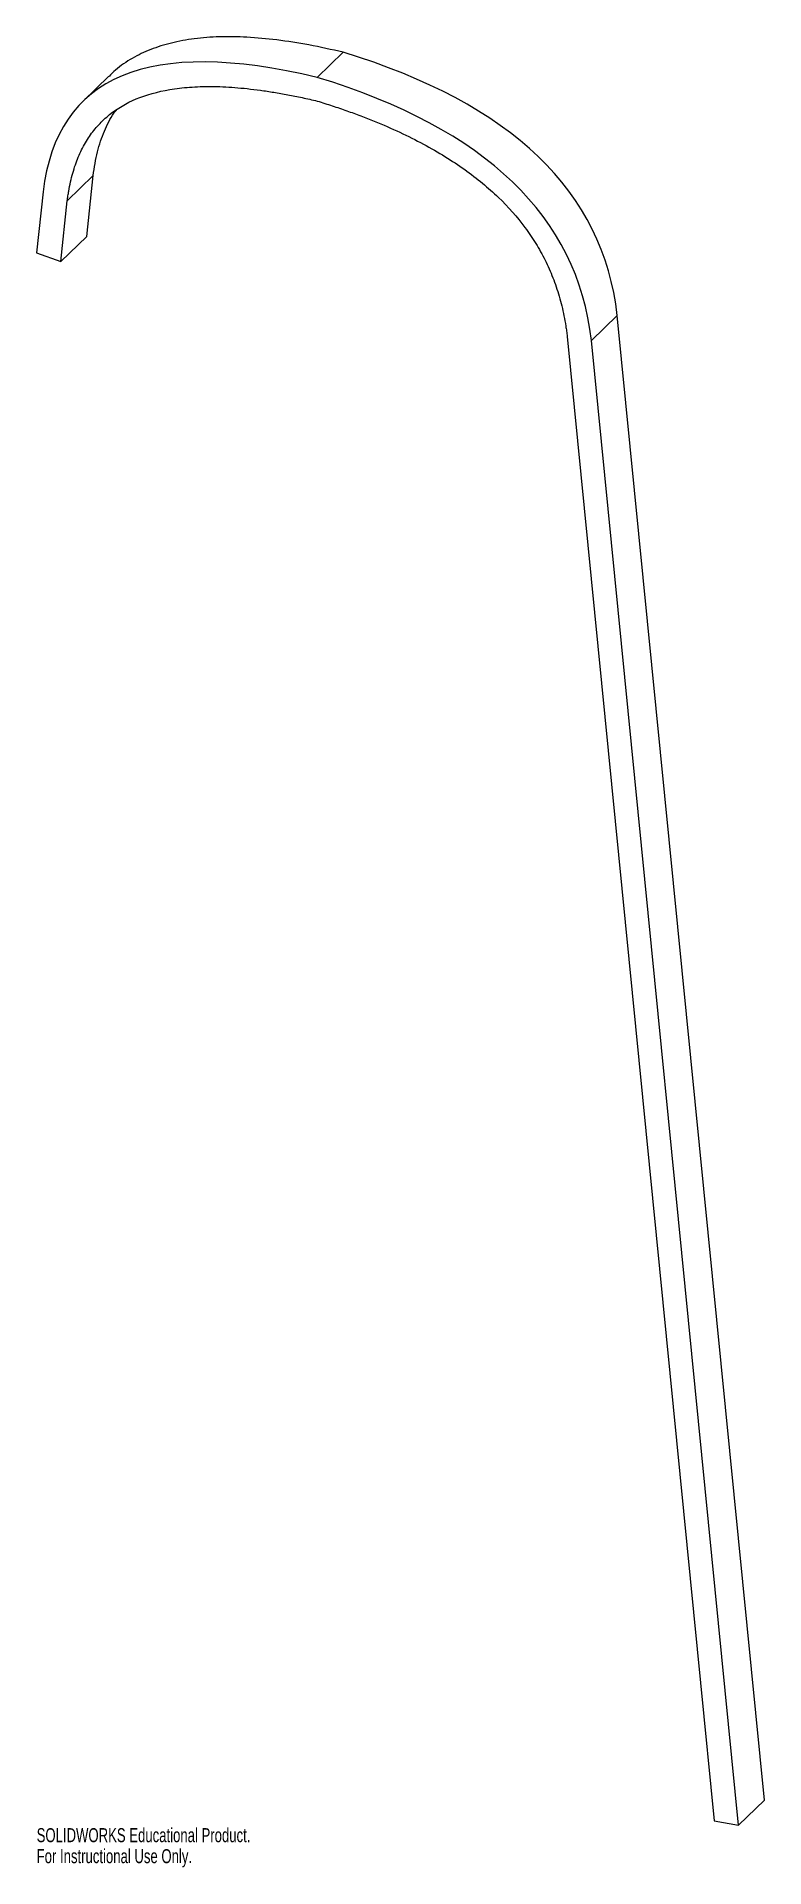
# Paper-space layout '_Trimetric' of a CAD drawing. Header units: inches. Extents: x -4.2 to 5.7, y 2.8 to 27.6.
import ezdxf

# ---------------------------------------------------------------- set-up
doc = ezdxf.new("R2010")
doc.units = ezdxf.units.IN
doc.header["$MEASUREMENT"] = 0
doc.styles.add('SLDTEXTSTYLE0', font='TXT', dxfattribs={"width": 0.7})

psp = doc.layouts.new('_Trimetric')

# ---------------------------------------------------------------- linework, layer by layer
at = {"color": 7, "linetype": 'Continuous', "lineweight": 25}
for p, q in [((-0.35, 27.088), (0, 27.429)), ((-3.179, 27.105), (-3.529, 26.763)), ((-3.742, 25.412), (-3.392, 25.754)), ((-3.478, 24.926), (-3.392, 25.754)), ((-4.071, 25.535), (-4.158, 24.706)), ((-3.828, 24.585), (-3.742, 25.412)), ((-3.828, 24.585), (-3.478, 24.926)), ((-4.158, 24.706), (-3.828, 24.585)), ((3.371, 23.513), (3.721, 23.854)), ((5.717, 3.692), (3.721, 23.854)), ((3.042, 23.568), (5.037, 3.409)), ((5.367, 3.351), (3.371, 23.513)), ((5.367, 3.351), (5.717, 3.692)), ((5.037, 3.409), (5.367, 3.351))]:
    psp.add_line(p, q, dxfattribs=at)
for points in [[(-0.35, 27.088), (-2.64, 27.633), (-3.881, 27.116), (-4.071, 25.535)], [(3.721, 23.854), (3.531, 25.538), (2.29, 26.73), (0, 27.429)], [(3.371, 23.513), (3.181, 25.197), (1.94, 26.388), (-0.35, 27.088)]]:
    psp.add_open_spline(points, degree=3, dxfattribs=at)
for points, knots in [([(0, 27.429), (-0.155, 27.464), (-0.456, 27.532), (-0.892, 27.599), (-1.297, 27.637), (-1.671, 27.643), (-2.015, 27.618), (-2.328, 27.561), (-2.611, 27.473), (-2.865, 27.35), (-3.054, 27.226), (-3.147, 27.13), (-3.175, 27.101)], [0, 0, 0, 0, 0.132593, 0.257049, 0.373844, 0.483557, 0.586887, 0.684666, 0.777879, 0.867658, 0.959406, 1, 1, 1, 1]), ([(-3.742, 25.412), (-3.739, 25.434), (-3.733, 25.479), (-3.719, 25.565), (-3.699, 25.67), (-3.669, 25.788), (-3.622, 25.937), (-3.551, 26.108), (-3.445, 26.29), (-3.319, 26.448), (-3.123, 26.631), (-2.824, 26.808), (-2.444, 26.915), (-2.087, 26.958), (-1.794, 26.968), (-1.474, 26.954), (-1.185, 26.923), (-0.94, 26.886), (-0.751, 26.853), (-0.587, 26.82), (-0.453, 26.79), (-0.384, 26.774), (-0.35, 26.766)], [0.0005082, 0.0005082, 0.0005082, 0.0005082, 0.0160982, 0.0316881, 0.0628681, 0.0940481, 0.1252281, 0.187588, 0.249948, 0.3123079, 0.3746679, 0.4993878, 0.6241077, 0.6864676, 0.7488276, 0.8111875, 0.8735475, 0.9047275, 0.9359075, 0.9670874, 0.9826774, 0.9982674, 0.9982674, 0.9982674, 0.9982674]), ([(-3.392, 25.754), (-3.375, 25.863), (-3.343, 26.074), (-3.244, 26.356), (-3.154, 26.548), (-3.084, 26.634), (-3.071, 26.65)], [0, 0, 0, 0, 0.331703, 0.639979, 0.931129, 1, 1, 1, 1]), ([(-0.35, 26.766), (-0.316, 26.756), (-0.247, 26.734), (-0.113, 26.691), (0.051, 26.635), (0.24, 26.565), (0.485, 26.469), (0.774, 26.343), (1.094, 26.183), (1.387, 26.014), (1.744, 25.777), (2.124, 25.463), (2.423, 25.124), (2.619, 24.834), (2.745, 24.607), (2.851, 24.369), (2.922, 24.159), (2.969, 23.984), (2.999, 23.849), (3.019, 23.734), (3.033, 23.64), (3.039, 23.592), (3.042, 23.568)], [0.0005082, 0.0005082, 0.0005082, 0.0005082, 0.0160982, 0.0316881, 0.0628681, 0.0940481, 0.1252281, 0.187588, 0.249948, 0.3123079, 0.3746679, 0.4993878, 0.6241077, 0.6864676, 0.7488276, 0.8111875, 0.8735475, 0.9047275, 0.9359075, 0.9670874, 0.9826774, 0.9982674, 0.9982674, 0.9982674, 0.9982674])]:
    psp.add_open_spline(points, degree=3, knots=knots, dxfattribs=at)

# ---------------------------------------------------------------- texts
at = {"color": 7, "linetype": 'Continuous', "char_height": 0.1903, "attachment_point": 1, "style": 'SLDTEXTSTYLE0'}
for s, insert in [('SOLIDWORKS Educational Product.', (-4.158, 3.31)), ('For Instructional Use Only.', (-4.158, 3.025))]:
    psp.add_mtext(s, dxfattribs=dict(at, insert=insert))

doc.saveas('drawing.dxf')
